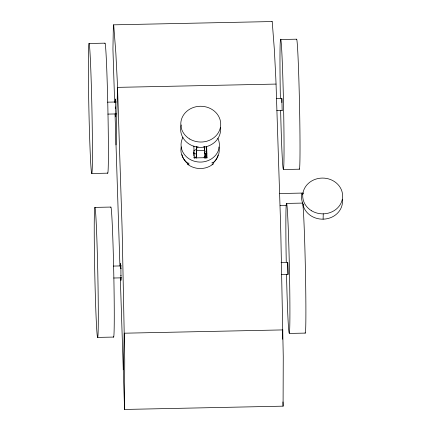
<?xml version="1.0" encoding="UTF-8"?>
<svg xmlns="http://www.w3.org/2000/svg" width="431" height="431" viewBox="0 0 431 431"><rect width="100%" height="100%" fill="white"/><g stroke="black" fill="none" stroke-linecap="round" stroke-linejoin="round"><path stroke-width="0.65" d="M115.249 102.362C115.314 87.234 116.192 128.454 115.481 113.622M271.993 21.744A47.722 1.11 88.8 0 1 272.241 21.922L274.364 49.764L275.759 77.068A190.847 4.439 88.8 0 1 276.05 84.077L280.565 223.269A133.276 3.103 88.8 0 1 280.84 234.62L283.253 356.674L283.081 406.164L124.559 409.45L124.731 359.96L122.318 237.907A133.276 3.103 88.8 0 0 122.043 226.555L117.528 87.364A190.847 4.439 88.8 0 0 117.237 80.355L115.842 53.051L113.719 25.208A47.722 1.11 88.8 0 0 113.358 25.871L112.933 49.253L114.651 102.551M116.02 144.929L117.528 87.364L276.05 84.077M123.277 369.83L124.236 333.201L282.758 329.914L282.515 339.235M181.219 146.869A19.174 17.175 1.5 0 0 187.819 163.193L187.781 164.577L189.026 164.55M194.23 158.236L193.858 146.028M196.315 157.38L196.584 146.998M196.504 158.118L196.795 147.025L198.125 146.998M204.278 158.08L204.299 157.213M204.526 148.566L204.569 146.836L204.687 150.414L196.703 150.575L196.574 146.551M204.488 157.951L204.779 146.863L203.448 146.89M205.571 158.247L205.625 153.377L205.77 157.999M207.009 157.972L206.654 146.427M211.89 164.076L213.129 164.055L213.167 162.665A19.174 17.175 1.5 0 0 218.921 146.982M323.115 219.174L323.25 213.846M276.497 98.661L281.879 98.554L281.847 102.61M276.767 110.6L282.154 110.487L281.896 98.532M281.039 262.598L287.757 262.457L288.01 274.412L281.314 274.536M288.027 274.396L287.768 262.436M282.138 110.508L282.089 110.196M113.59 24.836L272.112 21.55M89.045 43.488L105.013 43.154M280.673 39.512L296.641 39.183M107.567 102.163L116.316 101.985M107.836 114.102L116.585 113.919M193.519 153.625L194.86 153.598M204.278 153.404L206.88 153.35M194.101 157.164L196.116 157.121M204.186 156.954L205.528 156.927M193.923 157.434L196.617 157.38M204.019 157.223L206.034 157.18M194.241 157.918L207.015 157.654M187.819 163.193L189.074 163.166M211.912 162.692L213.167 162.665M91.733 173.499A65.022 1.514 88.8 0 0 91.033 76.131A65.022 1.514 88.8 0 0 88.403 75.851A65.022 1.514 88.8 0 0 91.733 173.499L107.702 173.17M283.361 169.528L299.329 169.194M279.789 193.535L303.295 193.045M94.917 207.392L110.891 207.063M286.545 203.421L302.519 203.087M280.134 205.474L286.157 205.35M113.434 266.072L121.467 265.905M120.551 268.405L120.61 263.535L120.895 268.163L121.397 268.152M120.702 275.619L121.203 275.608M113.703 278.011L121.741 277.844M97.605 337.403A65.022 1.514 88.8 0 0 96.905 240.035A65.022 1.514 88.8 0 0 94.276 239.755A65.022 1.514 88.8 0 0 97.605 337.403L113.574 337.074M289.233 333.432L305.202 333.104M120.772 277.542L120.971 280.274L120.895 268.163M282.941 401.929L283.081 406.164M206.347 146.287L206.735 158.172M193.745 151.836L193.869 155.796M115.018 113.838L119.931 266.056M120.319 278.103L124.559 409.45M115.33 108.671L115.298 106.98M220.446 127.457A19.971 17.887 1.5 0 1 199.311 147.321A19.971 17.887 1.5 0 1 181.268 124.952M280.376 98.144A65.022 1.514 88.8 0 1 281.675 49.344A65.022 1.514 88.8 0 1 283.959 159.782A65.022 1.514 88.8 0 1 280.64 110.735M296.501 39.48A65.022 1.514 88.8 0 1 299.502 104.27A65.022 1.514 88.8 0 1 299.179 168.882M104.873 43.45A65.022 1.514 88.8 0 1 107.874 108.246A65.022 1.514 88.8 0 1 107.551 172.853M217.827 138.216A19.174 17.175 1.5 0 1 199.806 162.078A19.174 17.175 1.5 0 1 182.938 137.376M204.526 150.376A5.926 2.629 -1.8 0 1 204.526 152.816M196.353 154.093A5.926 2.629 -1.8 0 1 193.708 152.768M193.756 150.925A5.926 2.629 -1.8 0 1 196.288 149.541M213.129 164.049A19.169 17.159 3.1 0 1 187.862 164.491M188.099 163.904A18.371 16.448 2.9 0 1 187.42 163.349M187.356 163.408A18.377 16.394 3.5 0 1 182.006 154.632M218.011 155.063A18.377 16.179 -0.1 0 1 213.404 162.794A18.371 16.421 -0.4 0 1 213.119 163.037M342.365 199.267A19.971 17.887 1.5 0 1 325.825 218.948A19.971 17.887 1.5 0 1 303.015 204.946M303.882 204.962A5.932 1.422 81.1 0 1 301.625 198.874A5.932 1.422 81.1 0 1 302.276 193.25M302.443 194.521A5.932 1.686 -83.4 0 1 303.198 193.309M286.254 262.048A65.022 1.514 88.8 0 1 287.547 213.253A65.022 1.514 88.8 0 1 289.831 323.686A65.022 1.514 88.8 0 1 286.513 274.639M302.373 203.384A65.022 1.514 88.8 0 1 305.374 268.179A65.022 1.514 88.8 0 1 305.051 332.786M110.745 207.359A65.022 1.514 88.8 0 1 113.746 272.15A65.022 1.514 88.8 0 1 113.423 336.762M189.737 139.014A19.971 17.887 1.5 0 0 220.688 125.346A19.971 17.887 1.5 0 0 191.843 108.095A19.971 17.887 1.5 0 0 189.737 139.014M311.656 210.824A19.971 17.887 1.5 0 0 342.607 197.156A19.971 17.887 1.5 0 0 313.763 179.905A19.971 17.887 1.5 0 0 311.656 210.824"/></g></svg>
